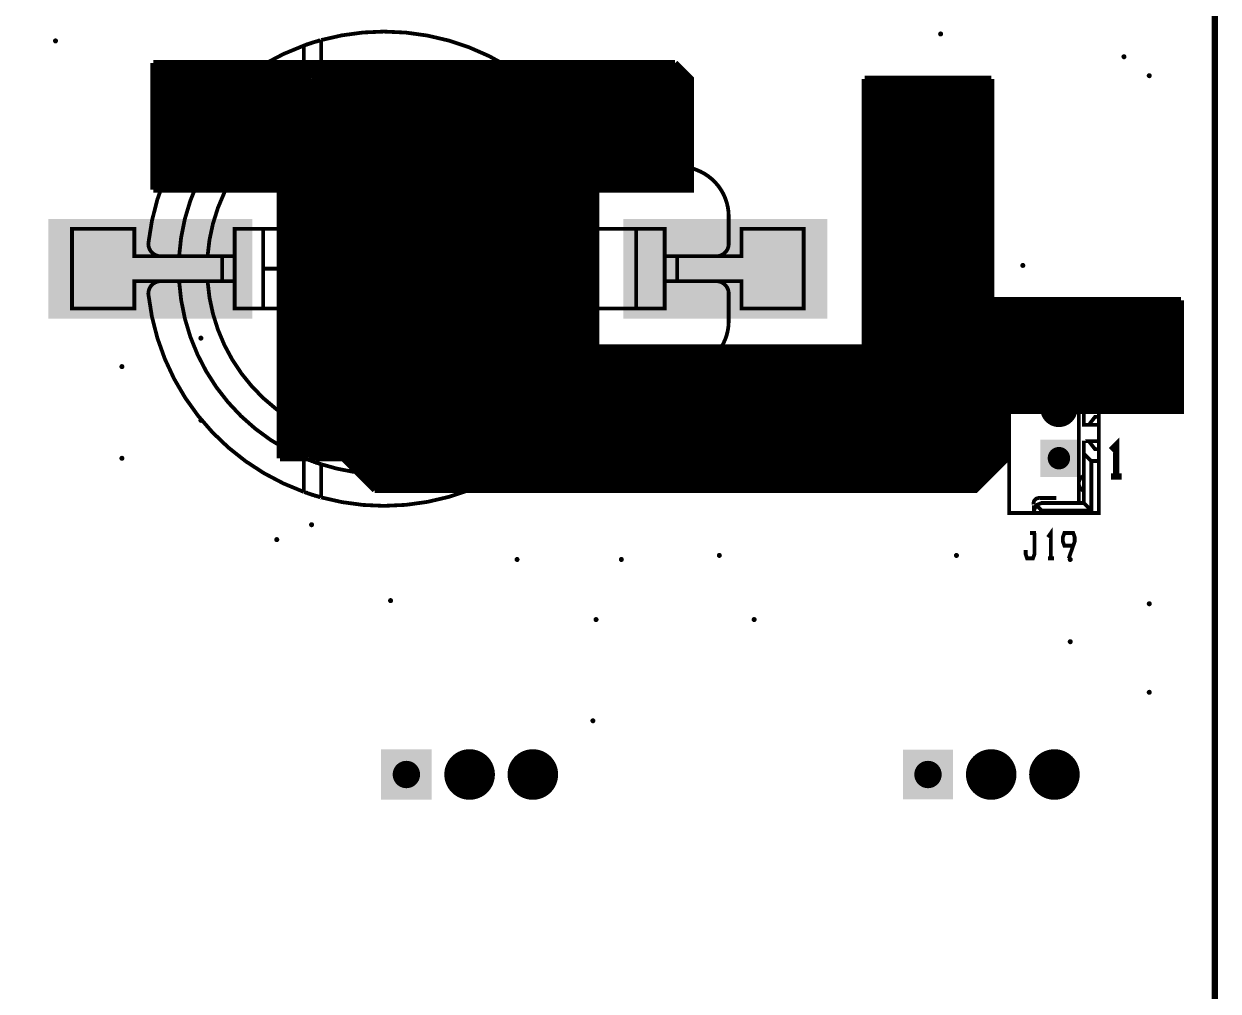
# Model space of a CAD drawing. Extents: x -7 to 310, y -94 to 128.
# Drawn here: x 89.73 to 137.71, y 17.21 to 56.05 of the extents above; entities that cross this region are included whole.
import ezdxf

# ---------------------------------------------------------------- set-up
doc = ezdxf.new("R2010")
doc.units = 0
doc.header["$MEASUREMENT"] = 0
doc.layers.get('0').update_dxf_attribs({"linetype": 'CONTINUOUS'})
for name, color, linetype in [('22-304-2_DRL', 1, 'CONTINUOUS'), ('22-304-2_SMT', 254, 'CONTINUOUS'), ('22-304-2_SST', 1, 'CONTINUOUS'), ('THRUHOLE_TAP', 7, 'CONTINUOUS')]:
    doc.layers.add(name, color=color, linetype=linetype)

# ---------------------------------------------------------------- blocks, each defined once
blk = doc.blocks.new('ROUND_16')
at = {"const_width": 0.54991}
blk.add_lwpolyline([(-0.274954, 0, 1), (0.274954, 0, 1)], format="xyb", close=True, dxfattribs=at)
blk = doc.blocks.new('ROUND_84')
at = {"const_width": 0.44958}
blk.add_lwpolyline([(-0.22479, 0, 1), (0.22479, 0, 1)], format="xyb", close=True, dxfattribs=at)
blk = doc.blocks.new('ROUND_86')
at = {"const_width": 0.10033}
blk.add_lwpolyline([(-0.050164, 0, 1), (0.050164, 0, 1)], format="xyb", close=True, dxfattribs=at)
blk = doc.blocks.new('ROUND_87')
at = {"const_width": 0.10033}
blk.add_lwpolyline([(-0.050164, 0, 1), (0.050164, 0, 1)], format="xyb", close=True, dxfattribs=at)
blk = doc.blocks.new('ROUND_88')
at = {"const_width": 0.10033}
blk.add_lwpolyline([(-0.050164, 0, 1), (0.050164, 0, 1)], format="xyb", close=True, dxfattribs=at)
blk = doc.blocks.new('SQUARE_10')
blk.add_solid([(0.99949, 0.99949), (0.99949, -0.99949), (-0.99949, 0.99949), (-0.99949, -0.99949)])
blk = doc.blocks.new('RECTANGLE_18')
blk.add_solid([(4.09956, 2.00025), (4.09956, -2.00025), (-4.09956, 2.00025), (-4.09956, -2.00025)])
blk = doc.blocks.new('SQUARE_20')
blk.add_solid([(0.7493, 0.7493), (0.7493, -0.7493), (-0.7493, 0.7493), (-0.7493, -0.7493)])
blk = doc.blocks.new('ROUND_21')
at = {"const_width": 0.7493}
blk.add_lwpolyline([(-0.37465, 0, 1), (0.37465, 0, 1)], format="xyb", close=True, dxfattribs=at)
blk = doc.blocks.new('ROUND_33')
at = {"const_width": 1.016}
blk.add_lwpolyline([(-0.508, 0, 1), (0.508, 0, 1)], format="xyb", close=True, dxfattribs=at)
blk = doc.blocks.new('SQUARE_34')
blk.add_solid([(1.01473, 1.01473), (1.01473, -1.01473), (-1.01473, 1.01473), (-1.01473, -1.01473)])
blk = doc.blocks.new('ROUND_80')
at = {"const_width": 0.10033}
blk.add_lwpolyline([(-0.050164, 0, 1), (0.050164, 0, 1)], format="xyb", close=True, dxfattribs=at)

msp = doc.modelspace()

# ---------------------------------------------------------------- linework, layer by layer
at = {"layer": '22-304-2_DRL', "const_width": 0.254}
msp.add_lwpolyline([(137.579, -5.73), (137.579, 83.272), (134.579, 86.272), (113.081, 86.272), (105.08, 94.27), (105.08, 120.27), (97.079, 128.271), (33.279, 128.271), (25.28, 120.27), (25.28, 94.27), (17.279, 86.272), (-4.219, 86.272), (-7.219, 83.272), (-7.219, 22.271), (15.781, -0.728)], dxfattribs=at)
at = {"layer": '22-304-2_SMT', "const_width": 0.254}
for points in [[(94.935, 54.481), (94.935, 49.401)], [(115.89, 54.481), (94.935, 54.481)], [(116.017, 54.354), (94.935, 54.354)], [(116.245, 54.125), (94.935, 54.125)], [(95.036, 54.481), (95.036, 49.401)], [(95.265, 54.481), (95.265, 49.401)], [(95.494, 54.481), (95.494, 49.401)], [(95.722, 54.481), (95.722, 49.401)], [(95.951, 54.481), (95.951, 49.401)], [(96.179, 54.481), (96.179, 49.401)], [(96.408, 54.481), (96.408, 49.401)], [(96.637, 54.481), (96.637, 49.401)], [(96.865, 54.481), (96.865, 49.401)], [(97.094, 54.481), (97.094, 49.401)], [(97.322, 54.481), (97.322, 49.401)], [(97.551, 54.481), (97.551, 49.401)], [(97.78, 54.481), (97.78, 49.401)], [(98.008, 54.481), (98.008, 49.401)], [(98.237, 54.481), (98.237, 49.401)], [(98.465, 54.481), (98.465, 49.401)], [(98.694, 54.481), (98.694, 49.401)], [(98.923, 54.481), (98.923, 49.401)], [(99.151, 54.481), (99.151, 49.401)], [(99.38, 54.481), (99.38, 49.401)], [(99.608, 54.481), (99.608, 49.401)], [(99.837, 54.481), (99.837, 49.401)], [(100.066, 54.481), (100.066, 38.606)], [(100.294, 54.481), (100.294, 38.606)], [(100.523, 54.481), (100.523, 38.606)], [(100.751, 54.481), (100.751, 38.606)], [(100.98, 54.481), (100.98, 38.606)], [(101.209, 54.481), (101.209, 38.606)], [(101.437, 54.481), (101.437, 38.606)], [(101.666, 54.481), (101.666, 38.606)], [(101.894, 54.481), (101.894, 38.606)], [(102.123, 54.481), (102.123, 38.606)], [(102.352, 54.481), (102.352, 38.606)], [(102.58, 54.481), (102.58, 38.581)], [(102.809, 54.481), (102.809, 38.352)], [(103.037, 54.481), (103.037, 38.123)], [(103.266, 54.481), (103.266, 37.895)], [(103.495, 54.481), (103.495, 37.666)], [(103.723, 54.481), (103.723, 37.438)], [(103.952, 54.481), (103.952, 37.336)], [(104.18, 54.481), (104.18, 37.336)], [(104.409, 54.481), (104.409, 37.336)], [(104.638, 54.481), (104.638, 37.336)], [(104.866, 54.481), (104.866, 37.336)], [(105.095, 54.481), (105.095, 37.336)], [(105.323, 54.481), (105.323, 37.336)], [(105.552, 54.481), (105.552, 37.336)], [(105.781, 54.481), (105.781, 37.336)], [(106.009, 54.481), (106.009, 37.336)], [(106.238, 54.481), (106.238, 37.336)], [(106.466, 54.481), (106.466, 37.336)], [(106.695, 54.481), (106.695, 37.336)], [(106.924, 54.481), (106.924, 37.336)], [(107.152, 54.481), (107.152, 37.336)], [(107.381, 54.481), (107.381, 37.336)], [(107.609, 54.481), (107.609, 37.336)], [(107.838, 54.481), (107.838, 37.336)], [(108.067, 54.481), (108.067, 37.336)], [(108.295, 54.481), (108.295, 37.336)], [(108.524, 54.481), (108.524, 37.336)], [(108.752, 54.481), (108.752, 37.336)], [(108.981, 54.481), (108.981, 37.336)], [(109.21, 54.481), (109.21, 37.336)], [(109.438, 54.481), (109.438, 37.336)], [(109.667, 54.481), (109.667, 37.336)], [(109.895, 54.481), (109.895, 37.336)], [(110.124, 54.481), (110.124, 37.336)], [(110.353, 54.481), (110.353, 37.336)], [(110.581, 54.481), (110.581, 37.336)], [(110.81, 54.481), (110.81, 37.336)], [(111.038, 54.481), (111.038, 37.336)], [(111.267, 54.481), (111.267, 37.336)], [(111.496, 54.481), (111.496, 37.336)], [(111.724, 54.481), (111.724, 37.336)], [(111.953, 54.481), (111.953, 37.336)], [(112.181, 54.481), (112.181, 37.336)], [(112.41, 54.481), (112.41, 37.336)], [(112.639, 54.481), (112.639, 37.336)], [(115.89, 54.481), (116.525, 53.846), (116.525, 49.401), (112.715, 49.401), (112.715, 43.051)], [(112.867, 54.481), (112.867, 49.401)], [(113.096, 54.481), (113.096, 49.401)], [(113.324, 54.481), (113.324, 49.401)], [(113.553, 54.481), (113.553, 49.401)], [(113.782, 54.481), (113.782, 49.401)], [(114.01, 54.481), (114.01, 49.401)], [(114.239, 54.481), (114.239, 49.401)], [(114.467, 54.481), (114.467, 49.401)], [(114.696, 54.481), (114.696, 49.401)], [(114.925, 54.481), (114.925, 49.401)], [(115.153, 54.481), (115.153, 49.401)], [(115.382, 54.481), (115.382, 49.401)], [(115.61, 54.481), (115.61, 49.401)], [(115.839, 54.481), (115.839, 49.401)], [(116.068, 54.303), (116.068, 49.401)], [(116.474, 53.897), (94.935, 53.897)], [(116.525, 53.668), (94.935, 53.668)], [(116.296, 54.075), (116.296, 49.401)], [(123.51, 53.846), (123.51, 43.051)], [(128.59, 53.846), (123.51, 53.846)], [(128.59, 53.668), (123.51, 53.668)], [(123.611, 53.846), (123.611, 37.336)], [(123.84, 53.846), (123.84, 37.336)], [(124.069, 53.846), (124.069, 37.336)], [(124.297, 53.846), (124.297, 37.336)], [(124.526, 53.846), (124.526, 37.336)], [(124.754, 53.846), (124.754, 37.336)], [(124.983, 53.846), (124.983, 37.336)], [(125.212, 53.846), (125.212, 37.336)], [(125.44, 53.846), (125.44, 37.336)], [(125.669, 53.846), (125.669, 37.336)], [(125.897, 53.846), (125.897, 37.336)], [(126.126, 53.846), (126.126, 37.336)], [(126.355, 53.846), (126.355, 37.336)], [(126.583, 53.846), (126.583, 37.336)], [(126.812, 53.846), (126.812, 37.336)], [(127.04, 53.846), (127.04, 37.336)], [(127.269, 53.846), (127.269, 37.336)], [(127.498, 53.846), (127.498, 37.336)], [(127.726, 53.846), (127.726, 37.336)], [(127.955, 53.846), (127.955, 37.336)], [(128.183, 53.846), (128.183, 37.565)], [(128.412, 53.846), (128.412, 37.793)], [(128.59, 53.846), (128.59, 44.956)], [(116.525, 53.44), (94.935, 53.44)], [(116.525, 53.211), (94.935, 53.211)], [(128.59, 53.44), (123.51, 53.44)], [(128.59, 53.211), (123.51, 53.211)], [(116.525, 52.982), (94.935, 52.982)], [(116.525, 52.754), (94.935, 52.754)], [(128.59, 52.982), (123.51, 52.982)], [(128.59, 52.754), (123.51, 52.754)], [(116.525, 52.525), (94.935, 52.525)], [(116.525, 52.297), (94.935, 52.297)], [(128.59, 52.525), (123.51, 52.525)], [(128.59, 52.297), (123.51, 52.297)], [(116.525, 52.068), (94.935, 52.068)], [(116.525, 51.839), (94.935, 51.839)], [(128.59, 52.068), (123.51, 52.068)], [(128.59, 51.839), (123.51, 51.839)], [(116.525, 51.611), (94.935, 51.611)], [(116.525, 51.382), (94.935, 51.382)], [(128.59, 51.611), (123.51, 51.611)], [(128.59, 51.382), (123.51, 51.382)], [(116.525, 51.154), (94.935, 51.154)], [(116.525, 50.925), (94.935, 50.925)], [(128.59, 51.154), (123.51, 51.154)], [(128.59, 50.925), (123.51, 50.925)], [(116.525, 50.696), (94.935, 50.696)], [(116.525, 50.468), (94.935, 50.468)], [(128.59, 50.696), (123.51, 50.696)], [(128.59, 50.468), (123.51, 50.468)], [(116.525, 50.239), (94.935, 50.239)], [(116.525, 50.011), (94.935, 50.011)], [(116.525, 49.782), (94.935, 49.782)], [(128.59, 50.239), (123.51, 50.239)], [(128.59, 50.011), (123.51, 50.011)], [(128.59, 49.782), (123.51, 49.782)], [(116.525, 49.553), (94.935, 49.553)], [(100.015, 49.401), (94.935, 49.401)], [(100.015, 49.401), (100.015, 39.876)], [(112.715, 49.325), (100.015, 49.325)], [(128.59, 49.553), (123.51, 49.553)], [(128.59, 49.325), (123.51, 49.325)], [(112.715, 49.096), (100.015, 49.096)], [(112.715, 48.868), (100.015, 48.868)], [(128.59, 49.096), (123.51, 49.096)], [(128.59, 48.868), (123.51, 48.868)], [(112.715, 48.639), (100.015, 48.639)], [(112.715, 48.41), (100.015, 48.41)], [(128.59, 48.639), (123.51, 48.639)], [(128.59, 48.41), (123.51, 48.41)], [(112.715, 48.182), (100.015, 48.182)], [(112.715, 47.953), (100.015, 47.953)], [(128.59, 48.182), (123.51, 48.182)], [(128.59, 47.953), (123.51, 47.953)], [(112.715, 47.725), (100.015, 47.725)], [(112.715, 47.496), (100.015, 47.496)], [(128.59, 47.725), (123.51, 47.725)], [(128.59, 47.496), (123.51, 47.496)], [(112.715, 47.267), (100.015, 47.267)], [(112.715, 47.039), (100.015, 47.039)], [(128.59, 47.267), (123.51, 47.267)], [(128.59, 47.039), (123.51, 47.039)], [(112.715, 46.81), (100.015, 46.81)], [(112.715, 46.582), (100.015, 46.582)], [(128.59, 46.81), (123.51, 46.81)], [(128.59, 46.582), (123.51, 46.582)], [(112.715, 46.353), (100.015, 46.353)], [(112.715, 46.124), (100.015, 46.124)], [(128.59, 46.353), (123.51, 46.353)], [(128.59, 46.124), (123.51, 46.124)], [(112.715, 45.896), (100.015, 45.896)], [(112.715, 45.667), (100.015, 45.667)], [(128.59, 45.896), (123.51, 45.896)], [(128.59, 45.667), (123.51, 45.667)], [(112.715, 45.439), (100.015, 45.439)], [(112.715, 45.21), (100.015, 45.21)], [(112.715, 44.981), (100.015, 44.981)], [(128.59, 45.439), (123.51, 45.439)], [(128.59, 45.21), (123.51, 45.21)], [(128.59, 44.981), (123.51, 44.981)], [(112.715, 44.753), (100.015, 44.753)], [(112.715, 44.524), (100.015, 44.524)], [(136.21, 44.956), (136.21, 40.511), (129.225, 40.511), (129.225, 38.606), (127.955, 37.336), (103.825, 37.336)], [(136.21, 44.753), (123.51, 44.753)], [(136.21, 44.524), (123.51, 44.524)], [(136.21, 44.956), (128.59, 44.956)], [(128.641, 44.956), (128.641, 38.022)], [(128.869, 44.956), (128.869, 38.25)], [(129.098, 44.956), (129.098, 38.479)], [(129.326, 44.956), (129.326, 40.511)], [(129.555, 44.956), (129.555, 40.511)], [(129.784, 44.956), (129.784, 40.511)], [(130.012, 44.956), (130.012, 40.511)], [(130.241, 44.956), (130.241, 40.511)], [(130.469, 44.956), (130.469, 40.511)], [(130.698, 44.956), (130.698, 40.511)], [(130.927, 44.956), (130.927, 40.511)], [(131.155, 44.956), (131.155, 40.511)], [(131.384, 44.956), (131.384, 40.511)], [(131.612, 44.956), (131.612, 40.511)], [(131.841, 44.956), (131.841, 40.511)], [(132.07, 44.956), (132.07, 40.511)], [(132.298, 44.956), (132.298, 40.511)], [(132.527, 44.956), (132.527, 40.511)], [(132.755, 44.956), (132.755, 40.511)], [(132.984, 44.956), (132.984, 40.511)], [(133.213, 44.956), (133.213, 40.511)], [(133.441, 44.956), (133.441, 40.511)], [(133.67, 44.956), (133.67, 40.511)], [(133.898, 44.956), (133.898, 40.511)], [(134.127, 44.956), (134.127, 40.511)], [(134.356, 44.956), (134.356, 40.511)], [(134.584, 44.956), (134.584, 40.511)], [(134.813, 44.956), (134.813, 40.511)], [(135.041, 44.956), (135.041, 40.511)], [(135.27, 44.956), (135.27, 40.511)], [(135.499, 44.956), (135.499, 40.511)], [(135.727, 44.956), (135.727, 40.511)], [(135.956, 44.956), (135.956, 40.511)], [(136.184, 44.956), (136.184, 40.511)], [(112.715, 44.296), (100.015, 44.296)], [(112.715, 44.067), (100.015, 44.067)], [(136.21, 44.296), (123.51, 44.296)], [(136.21, 44.067), (123.51, 44.067)], [(112.715, 43.838), (100.015, 43.838)], [(112.715, 43.61), (100.015, 43.61)], [(136.21, 43.838), (123.51, 43.838)], [(136.21, 43.61), (123.51, 43.61)], [(112.715, 43.381), (100.015, 43.381)], [(112.715, 43.153), (100.015, 43.153)], [(136.21, 43.381), (123.51, 43.381)], [(136.21, 43.153), (123.51, 43.153)], [(136.21, 42.924), (100.015, 42.924)], [(136.21, 42.695), (100.015, 42.695)], [(123.51, 43.051), (112.715, 43.051)], [(112.867, 43.051), (112.867, 37.336)], [(113.096, 43.051), (113.096, 37.336)], [(113.324, 43.051), (113.324, 37.336)], [(113.553, 43.051), (113.553, 37.336)], [(113.782, 43.051), (113.782, 37.336)], [(114.01, 43.051), (114.01, 37.336)], [(114.239, 43.051), (114.239, 37.336)], [(114.467, 43.051), (114.467, 37.336)], [(114.696, 43.051), (114.696, 37.336)], [(114.925, 43.051), (114.925, 37.336)], [(115.153, 43.051), (115.153, 37.336)], [(115.382, 43.051), (115.382, 37.336)], [(115.61, 43.051), (115.61, 37.336)], [(115.839, 43.051), (115.839, 37.336)], [(116.068, 43.051), (116.068, 37.336)], [(116.296, 43.051), (116.296, 37.336)], [(116.525, 43.051), (116.525, 37.336)], [(116.753, 43.051), (116.753, 37.336)], [(116.982, 43.051), (116.982, 37.336)], [(117.211, 43.051), (117.211, 37.336)], [(117.439, 43.051), (117.439, 37.336)], [(117.668, 43.051), (117.668, 37.336)], [(117.896, 43.051), (117.896, 37.336)], [(118.125, 43.051), (118.125, 37.336)], [(118.354, 43.051), (118.354, 37.336)], [(118.582, 43.051), (118.582, 37.336)], [(118.811, 43.051), (118.811, 37.336)], [(119.039, 43.051), (119.039, 37.336)], [(119.268, 43.051), (119.268, 37.336)], [(119.497, 43.051), (119.497, 37.336)], [(119.725, 43.051), (119.725, 37.336)], [(119.954, 43.051), (119.954, 37.336)], [(120.182, 43.051), (120.182, 37.336)], [(120.411, 43.051), (120.411, 37.336)], [(120.64, 43.051), (120.64, 37.336)], [(120.868, 43.051), (120.868, 37.336)], [(121.097, 43.051), (121.097, 37.336)], [(121.325, 43.051), (121.325, 37.336)], [(121.554, 43.051), (121.554, 37.336)], [(121.783, 43.051), (121.783, 37.336)], [(122.011, 43.051), (122.011, 37.336)], [(122.24, 43.051), (122.24, 37.336)], [(122.468, 43.051), (122.468, 37.336)], [(122.697, 43.051), (122.697, 37.336)], [(122.926, 43.051), (122.926, 37.336)], [(123.154, 43.051), (123.154, 37.336)], [(123.383, 43.051), (123.383, 37.336)], [(136.21, 42.467), (100.015, 42.467)], [(136.21, 42.238), (100.015, 42.238)], [(136.21, 42.01), (100.015, 42.01)], [(136.21, 41.781), (100.015, 41.781)], [(136.21, 41.552), (100.015, 41.552)], [(136.21, 41.324), (100.015, 41.324)], [(136.21, 41.095), (100.015, 41.095)], [(136.21, 40.867), (100.015, 40.867)], [(136.21, 40.638), (100.015, 40.638)], [(129.225, 40.409), (100.015, 40.409)], [(129.225, 40.181), (100.015, 40.181)], [(129.225, 39.952), (100.015, 39.952)], [(100.015, 39.876), (100.015, 38.606)], [(129.225, 39.724), (100.015, 39.724)], [(129.225, 39.495), (100.015, 39.495)], [(129.225, 39.266), (100.015, 39.266)], [(129.225, 39.038), (100.015, 39.038)], [(129.225, 38.809), (100.015, 38.809)], [(102.555, 38.606), (100.015, 38.606)], [(102.555, 38.606), (103.825, 37.336)], [(129.199, 38.581), (102.58, 38.581)], [(128.971, 38.352), (102.809, 38.352)], [(128.742, 38.123), (103.037, 38.123)], [(128.514, 37.895), (103.266, 37.895)], [(128.285, 37.666), (103.495, 37.666)], [(128.056, 37.438), (103.723, 37.438)]]:
    msp.add_lwpolyline(points, dxfattribs=at)
at = {"layer": '22-304-2_SST', "const_width": 0.152}
for points in [[(104.201, 55.746, 0.067231), (101.674, 55.405)], [(111.767, 52.005, 0.233662), (104.201, 55.745)], [(100.975, 55.182, 0.286031), (94.734, 47.275)], [(104.201, 54.471, 0.077991), (101.674, 54.074)], [(112.293, 47.821, 0.358124), (104.201, 54.471)], [(100.975, 53.813, 0.284403), (95.964, 46.721)], [(104.201, 53.33, 0.393736), (97.107, 46.721)], [(111.127, 47.821, 0.349174), (104.201, 53.33)], [(118.044, 48.322, 0.315291), (116.728, 50.199)], [(104.201, 49.371, 0.265555), (101.487, 47.82)], [(106.913, 47.821, 0.265445), (104.201, 49.371)], [(94.729, 47.222, 0.414214), (95.229, 46.721)], [(94.734, 47.275, 0.026826), (94.731, 47.222)], [(117.543, 46.721, 0.414214), (118.044, 47.222)], [(95.229, 45.721, 0.414214), (94.729, 45.22)], [(95.964, 45.721, 0.284435), (100.975, 38.626)], [(97.107, 45.721, 0.393736), (104.201, 39.109)], [(118.044, 45.22, 0.414214), (117.543, 45.721)], [(94.729, 45.22, 0.028094), (94.732, 45.164)], [(94.734, 45.164, 0.285983), (100.975, 37.257)], [(101.485, 44.621, 0.265555), (104.201, 43.069)], [(104.201, 37.971, 0.358124), (112.293, 44.621)], [(104.201, 39.111, 0.349174), (111.127, 44.621)], [(104.201, 43.071, 0.265445), (106.914, 44.621)], [(116.728, 42.241, 0.31541), (118.044, 44.12)], [(130.309, 41.911, 0.414214), (130.609, 41.611)], [(131.209, 41.611, 0.414214), (131.308, 41.71)], [(131.31, 40.849, 0.414214), (131.01, 40.549)], [(131.61, 40.549, 0.414214), (131.31, 40.849)], [(104.201, 36.696, 0.233606), (111.767, 40.435)], [(131.01, 40.549, 0.414214), (131.31, 40.249)], [(131.31, 40.247, 0.414214), (131.612, 40.549)], [(131.31, 38.911, 0.414214), (131.01, 38.611)], [(131.61, 38.611, 0.414214), (131.31, 38.911)], [(101.673, 38.367, 0.077991), (104.201, 37.971)], [(131.01, 38.611, 0.414214), (131.31, 38.311)], [(131.31, 38.311, 0.414214), (131.61, 38.611)], [(132.308, 37.9, 0.30114), (132.11, 37.6)], [(132.11, 37.6, 0.301139), (132.308, 37.3)], [(101.673, 37.036, 0.067231), (104.201, 36.695)], [(130.51, 37.013, 0.414214), (130.292, 36.795)], [(130.548, 37.011, 0.043696), (130.51, 37.014)], [(130.292, 36.795, 0.043698), (130.295, 36.757)]]:
    msp.add_lwpolyline(points, format="xyb", dxfattribs=at)
at = {"layer": '22-304-2_SST'}
for points, const_width in [([(100.975, 55.182), (100.98, 55.185), (100.983, 55.187), (100.988, 55.187), (100.993, 55.19), (100.995, 55.19), (101, 55.192), (101.005, 55.195), (101.011, 55.195), (101.013, 55.197), (101.018, 55.197), (101.023, 55.2), (101.028, 55.202), (101.031, 55.202), (101.036, 55.205), (101.041, 55.207), (101.046, 55.207), (101.049, 55.21), (101.054, 55.21), (101.059, 55.213), (101.061, 55.215), (101.066, 55.215), (101.071, 55.218), (101.077, 55.218), (101.079, 55.22), (101.084, 55.223), (101.089, 55.223), (101.094, 55.225), (101.097, 55.225), (101.102, 55.228), (101.107, 55.23), (101.112, 55.23), (101.115, 55.233), (101.12, 55.233), (101.125, 55.235), (101.127, 55.238), (101.132, 55.238), (101.138, 55.24), (101.143, 55.24), (101.145, 55.243), (101.15, 55.243), (101.155, 55.246), (101.16, 55.248), (101.163, 55.248), (101.168, 55.251), (101.173, 55.251), (101.176, 55.253), (101.181, 55.256), (101.186, 55.256), (101.191, 55.258), (101.193, 55.258), (101.198, 55.261), (101.204, 55.261), (101.209, 55.263), (101.211, 55.266), (101.216, 55.266), (101.221, 55.268), (101.226, 55.268), (101.229, 55.271), (101.234, 55.273), (101.239, 55.273), (101.242, 55.276), (101.247, 55.276), (101.252, 55.279), (101.257, 55.279), (101.259, 55.281), (101.265, 55.281), (101.27, 55.284), (101.275, 55.286), (101.277, 55.286), (101.282, 55.289), (101.287, 55.289), (101.292, 55.291), (101.295, 55.291), (101.3, 55.294), (101.305, 55.294), (101.308, 55.296), (101.313, 55.299), (101.318, 55.299), (101.323, 55.301), (101.325, 55.301), (101.331, 55.304), (101.336, 55.304), (101.341, 55.307), (101.343, 55.307), (101.348, 55.309), (101.353, 55.309), (101.358, 55.312), (101.361, 55.314), (101.366, 55.314), (101.371, 55.317), (101.374, 55.317), (101.379, 55.319), (101.384, 55.319), (101.389, 55.322), (101.392, 55.322), (101.397, 55.324), (101.402, 55.324), (101.407, 55.327), (101.409, 55.327), (101.414, 55.329), (101.419, 55.329), (101.425, 55.332), (101.427, 55.332), (101.432, 55.334), (101.437, 55.337), (101.44, 55.337), (101.445, 55.34), (101.45, 55.34), (101.455, 55.342), (101.458, 55.342), (101.463, 55.345), (101.468, 55.345), (101.473, 55.347), (101.475, 55.347), (101.48, 55.35), (101.485, 55.35), (101.491, 55.352), (101.493, 55.352), (101.498, 55.355), (101.503, 55.355), (101.506, 55.357), (101.511, 55.357), (101.516, 55.36), (101.521, 55.36), (101.524, 55.362), (101.529, 55.362), (101.534, 55.365), (101.539, 55.365), (101.541, 55.367), (101.546, 55.367), (101.552, 55.37), (101.557, 55.37), (101.559, 55.373), (101.564, 55.373), (101.569, 55.375), (101.574, 55.375), (101.577, 55.378), (101.582, 55.378), (101.587, 55.38), (101.59, 55.38), (101.595, 55.383), (101.6, 55.383), (101.605, 55.385), (101.607, 55.385), (101.612, 55.388), (101.618, 55.388), (101.623, 55.39), (101.625, 55.39), (101.63, 55.393), (101.635, 55.393), (101.64, 55.395), (101.643, 55.395), (101.648, 55.398), (101.653, 55.398), (101.656, 55.4), (101.661, 55.4), (101.666, 55.403), (101.671, 55.403), (101.673, 55.406)], 0.152), ([(100.975, 55.182), (100.975, 53.813)], 0.152), ([(101.673, 54.075), (101.673, 55.406)], 0.152), ([(101.673, 54.075), (101.671, 54.075), (101.666, 54.072), (101.661, 54.07), (101.656, 54.07), (101.653, 54.067), (101.648, 54.067), (101.643, 54.064), (101.64, 54.062), (101.635, 54.062), (101.63, 54.059), (101.625, 54.059), (101.623, 54.057), (101.618, 54.057), (101.612, 54.054), (101.607, 54.052), (101.605, 54.052), (101.6, 54.049), (101.595, 54.049), (101.59, 54.047), (101.587, 54.047), (101.582, 54.044), (101.577, 54.042), (101.574, 54.042), (101.569, 54.039), (101.564, 54.039), (101.559, 54.037), (101.557, 54.034), (101.552, 54.034), (101.546, 54.031), (101.541, 54.031), (101.539, 54.029), (101.534, 54.026), (101.529, 54.026), (101.524, 54.024), (101.521, 54.024), (101.516, 54.021), (101.511, 54.021), (101.506, 54.019), (101.503, 54.016), (101.498, 54.016), (101.493, 54.014), (101.491, 54.014), (101.485, 54.011), (101.48, 54.009), (101.475, 54.009), (101.473, 54.006), (101.468, 54.006), (101.463, 54.003), (101.458, 54.001), (101.455, 54.001), (101.45, 53.998), (101.445, 53.998), (101.44, 53.996), (101.437, 53.993), (101.432, 53.993), (101.427, 53.991), (101.425, 53.988), (101.419, 53.988), (101.414, 53.986), (101.409, 53.986), (101.407, 53.983), (101.402, 53.981), (101.397, 53.981), (101.392, 53.978), (101.389, 53.978), (101.384, 53.976), (101.379, 53.973), (101.374, 53.973), (101.371, 53.97), (101.366, 53.968), (101.361, 53.968), (101.356, 53.965), (101.353, 53.963), (101.348, 53.963), (101.343, 53.96), (101.341, 53.96), (101.336, 53.958), (101.331, 53.955), (101.325, 53.955), (101.323, 53.953), (101.318, 53.95), (101.313, 53.95), (101.308, 53.948), (101.305, 53.945), (101.3, 53.945), (101.295, 53.943), (101.29, 53.94), (101.287, 53.94), (101.282, 53.937), (101.277, 53.935), (101.275, 53.935), (101.27, 53.932), (101.265, 53.93), (101.259, 53.93), (101.257, 53.927), (101.252, 53.925), (101.247, 53.925), (101.242, 53.922), (101.239, 53.92), (101.234, 53.92), (101.229, 53.917), (101.226, 53.915), (101.221, 53.915), (101.216, 53.912), (101.211, 53.91), (101.209, 53.91), (101.204, 53.907), (101.198, 53.904), (101.193, 53.904), (101.191, 53.902), (101.186, 53.899), (101.181, 53.897), (101.176, 53.897), (101.173, 53.894), (101.168, 53.892), (101.163, 53.892), (101.16, 53.889), (101.155, 53.887), (101.15, 53.887), (101.145, 53.884), (101.143, 53.882), (101.138, 53.882), (101.132, 53.879), (101.127, 53.876), (101.125, 53.874), (101.12, 53.874), (101.115, 53.871), (101.11, 53.869), (101.107, 53.869), (101.102, 53.866), (101.097, 53.864), (101.094, 53.864), (101.089, 53.861), (101.084, 53.859), (101.079, 53.856), (101.077, 53.856), (101.071, 53.854), (101.066, 53.851), (101.061, 53.851), (101.059, 53.849), (101.054, 53.846), (101.049, 53.846), (101.046, 53.843), (101.041, 53.841), (101.036, 53.838), (101.031, 53.838), (101.028, 53.836), (101.023, 53.833), (101.018, 53.833), (101.013, 53.831), (101.011, 53.828), (101.005, 53.826), (101, 53.826), (100.995, 53.823), (100.993, 53.821), (100.988, 53.821), (100.983, 53.818), (100.98, 53.816), (100.975, 53.813)], 0.152), ([(111.767, 52.005), (116.728, 50.199)], 0.152), ([(118.044, 48.322), (118.044, 47.222)], 0.152), ([(95.229, 45.721), (94.165, 45.721), (94.165, 44.621), (91.663, 44.621), (91.663, 47.821), (94.165, 47.821), (94.165, 46.721), (95.229, 46.721)], 0.152), ([(95.964, 46.721), (97.107, 46.721), (98.196, 46.721), (98.196, 47.821), (100.012, 47.821), (100.332, 47.821), (100.332, 44.621), (101.727, 44.621), (101.727, 47.821), (102.103, 47.821), (108.389, 47.821), (108.537, 47.821), (109.799, 47.821), (110.426, 47.821), (114.33, 47.821), (115.471, 47.821), (115.471, 44.621), (114.33, 44.621), (114.33, 47.821)], 0.152), ([(95.964, 45.721), (97.107, 45.721), (98.196, 45.721), (98.196, 44.621), (100.012, 44.621), (99.337, 44.621), (99.337, 47.821), (100.012, 47.821), (100.012, 44.621), (100.332, 44.621)], 0.152), ([(100.332, 47.821), (101.727, 47.821)], 0.152), ([(102.103, 44.621), (102.103, 47.821)], 0.152), ([(108.389, 44.621), (108.389, 47.821)], 0.152), ([(108.537, 44.621), (108.537, 47.821)], 0.152), ([(109.799, 44.621), (109.799, 47.821)], 0.152), ([(110.426, 44.621), (110.426, 47.821)], 0.152), ([(117.543, 46.721), (118.554, 46.721), (118.554, 47.821), (121.054, 47.821), (121.054, 44.621), (118.554, 44.621), (118.554, 45.721), (117.543, 45.721), (115.471, 45.721)], 0.152), ([(95.964, 46.721), (95.229, 46.721)], 0.152), ([(97.696, 45.721), (97.696, 46.721)], 0.152), ([(98.196, 45.721), (98.196, 46.721)], 0.152), ([(115.471, 46.721), (117.543, 46.721)], 0.152), ([(115.971, 45.721), (115.971, 46.721)], 0.152), ([(99.337, 46.221), (110.426, 46.221)], 0.152), ([(95.229, 45.721), (95.964, 45.721)], 0.152), ([(118.044, 45.22), (118.044, 44.12)], 0.152), ([(101.727, 44.621), (102.103, 44.621), (108.389, 44.621), (108.537, 44.621), (109.799, 44.621), (110.426, 44.621), (114.33, 44.621)], 0.152), ([(116.728, 42.241), (111.767, 40.435)], 0.152), ([(132.308, 40.445), (132.611, 40.745), (132.611, 42.111), (130.609, 42.111), (130.609, 42.21), (130.309, 42.21), (129.309, 42.21), (129.309, 36.411), (130.309, 36.411), (130.609, 36.411), (132.91, 36.411), (132.91, 38.497), (132.611, 38.497), (132.308, 38.797), (132.308, 36.81), (130.609, 36.81), (130.398, 36.724), (130.309, 36.511), (130.309, 36.411)], 0.152), ([(130.309, 41.911), (130.309, 42.111), (130.398, 41.898), (130.609, 41.811), (132.308, 41.811), (132.308, 40.445), (132.308, 39.947), (132.509, 39.947), (132.91, 39.947), (132.91, 40.27), (132.761, 40.27), (132.509, 39.947)], 0.152), ([(130.309, 42.21), (130.309, 42.111)], 0.152), ([(132.611, 40.745), (132.91, 40.745), (132.91, 42.21), (130.609, 42.21)], 0.152), ([(130.398, 41.898), (130.609, 42.111)], 0.152), ([(131.31, 41.811), (131.31, 41.71)], 0.152), ([(132.11, 41.811), (132.11, 39.622), (132.11, 36.81)], 0.152), ([(132.308, 41.811), (132.611, 42.111)], 0.152), ([(131.209, 41.611), (130.609, 41.611)], 0.152), ([(132.91, 40.27), (132.91, 40.745)], 0.152), ([(132.308, 39.922), (132.308, 39.947)], 0.152), ([(132.91, 38.497), (132.91, 38.972), (132.761, 38.972), (132.509, 39.297), (132.91, 39.297), (132.91, 39.947)], 0.152), ([(132.509, 39.297), (132.308, 39.297), (132.308, 39.32)], 0.152), ([(132.308, 39.297), (132.308, 38.797)], 0.152), ([(132.91, 38.972), (132.91, 39.297)], 0.152), ([(133.616, 37.869), (133.616, 39.139), (133.406, 38.929)], 0.254), ([(100.975, 38.626), (100.975, 37.257)], 0.152), ([(100.975, 38.626), (100.98, 38.626), (100.983, 38.624), (100.988, 38.621), (100.993, 38.619), (100.995, 38.619), (101, 38.616), (101.005, 38.614), (101.011, 38.614), (101.013, 38.611), (101.018, 38.609), (101.023, 38.606), (101.028, 38.606), (101.031, 38.603), (101.036, 38.601), (101.041, 38.601), (101.046, 38.598), (101.049, 38.596), (101.054, 38.596), (101.059, 38.593), (101.061, 38.591), (101.066, 38.588), (101.071, 38.588), (101.077, 38.586), (101.079, 38.583), (101.084, 38.583), (101.089, 38.581), (101.094, 38.578), (101.097, 38.576), (101.102, 38.576), (101.107, 38.573), (101.11, 38.57), (101.115, 38.57), (101.12, 38.568), (101.125, 38.565), (101.127, 38.565), (101.132, 38.563), (101.138, 38.56), (101.143, 38.558), (101.145, 38.558), (101.15, 38.555), (101.155, 38.553), (101.16, 38.553), (101.163, 38.55), (101.168, 38.548), (101.173, 38.548), (101.176, 38.545), (101.181, 38.543), (101.186, 38.54), (101.191, 38.54), (101.193, 38.537), (101.198, 38.535), (101.204, 38.535), (101.209, 38.532), (101.211, 38.53), (101.216, 38.53), (101.221, 38.527), (101.226, 38.525), (101.229, 38.525), (101.234, 38.522), (101.239, 38.52), (101.242, 38.52), (101.247, 38.517), (101.252, 38.515), (101.257, 38.515), (101.259, 38.512), (101.265, 38.509), (101.27, 38.509), (101.275, 38.507), (101.277, 38.504), (101.282, 38.504), (101.287, 38.502), (101.29, 38.499), (101.295, 38.499), (101.3, 38.497), (101.305, 38.494), (101.308, 38.494), (101.313, 38.492), (101.318, 38.492), (101.323, 38.489), (101.325, 38.487), (101.331, 38.487), (101.336, 38.484), (101.341, 38.482), (101.343, 38.482), (101.348, 38.479), (101.353, 38.476), (101.356, 38.476), (101.361, 38.474), (101.366, 38.474), (101.371, 38.471), (101.374, 38.469), (101.379, 38.469), (101.384, 38.466), (101.389, 38.464), (101.392, 38.464), (101.397, 38.461), (101.402, 38.461), (101.407, 38.459), (101.409, 38.456), (101.414, 38.456), (101.419, 38.454), (101.425, 38.451), (101.427, 38.451), (101.432, 38.449), (101.437, 38.449), (101.44, 38.446), (101.445, 38.443), (101.45, 38.443), (101.455, 38.441), (101.458, 38.441), (101.463, 38.438), (101.468, 38.436), (101.473, 38.436), (101.475, 38.433), (101.48, 38.433), (101.485, 38.431), (101.491, 38.428), (101.493, 38.428), (101.498, 38.426), (101.503, 38.426), (101.506, 38.423), (101.511, 38.421), (101.516, 38.421), (101.521, 38.418), (101.524, 38.418), (101.529, 38.416), (101.534, 38.413), (101.539, 38.413), (101.541, 38.41), (101.546, 38.41), (101.552, 38.408), (101.557, 38.408), (101.559, 38.405), (101.564, 38.403), (101.569, 38.403), (101.574, 38.4), (101.577, 38.4), (101.582, 38.398), (101.587, 38.395), (101.59, 38.395), (101.595, 38.393), (101.6, 38.393), (101.605, 38.39), (101.607, 38.388), (101.612, 38.388), (101.618, 38.385), (101.623, 38.385), (101.625, 38.382), (101.63, 38.382), (101.635, 38.38), (101.64, 38.377), (101.643, 38.377), (101.648, 38.375), (101.653, 38.375), (101.656, 38.372), (101.661, 38.37), (101.666, 38.37), (101.671, 38.367), (101.673, 38.367)], 0.152), ([(101.673, 37.036), (101.673, 38.367)], 0.152), ([(130.609, 36.411), (130.609, 36.511), (132.611, 36.511), (132.611, 38.497)], 0.152), ([(133.827, 37.869), (133.406, 37.869)], 0.254), ([(101.673, 37.036), (101.671, 37.039), (101.666, 37.039), (101.661, 37.041), (101.656, 37.041), (101.653, 37.044), (101.648, 37.044), (101.643, 37.046), (101.64, 37.046), (101.635, 37.049), (101.63, 37.049), (101.625, 37.052), (101.623, 37.052), (101.618, 37.052), (101.612, 37.054), (101.607, 37.054), (101.605, 37.057), (101.6, 37.057), (101.595, 37.059), (101.59, 37.059), (101.587, 37.062), (101.582, 37.062), (101.577, 37.064), (101.574, 37.064), (101.569, 37.067), (101.564, 37.067), (101.559, 37.069), (101.557, 37.069), (101.552, 37.072), (101.546, 37.072), (101.541, 37.074), (101.539, 37.074), (101.534, 37.077), (101.529, 37.077), (101.524, 37.079), (101.521, 37.079), (101.516, 37.082), (101.511, 37.082), (101.506, 37.085), (101.503, 37.085), (101.498, 37.087), (101.493, 37.09), (101.491, 37.09), (101.485, 37.092), (101.48, 37.092), (101.475, 37.095), (101.473, 37.095), (101.468, 37.097), (101.463, 37.097), (101.458, 37.1), (101.455, 37.1), (101.45, 37.102), (101.445, 37.102), (101.44, 37.105), (101.437, 37.105), (101.432, 37.107), (101.427, 37.107), (101.425, 37.11), (101.419, 37.11), (101.414, 37.112), (101.409, 37.112), (101.407, 37.115), (101.402, 37.115), (101.397, 37.118), (101.392, 37.118), (101.389, 37.12), (101.384, 37.123), (101.379, 37.123), (101.374, 37.125), (101.371, 37.125), (101.366, 37.128), (101.361, 37.128), (101.358, 37.13), (101.353, 37.13), (101.348, 37.133), (101.343, 37.133), (101.341, 37.135), (101.336, 37.135), (101.331, 37.138), (101.325, 37.14), (101.323, 37.14), (101.318, 37.143), (101.313, 37.143), (101.308, 37.146), (101.305, 37.146), (101.3, 37.148), (101.295, 37.148), (101.292, 37.151), (101.287, 37.153), (101.282, 37.153), (101.277, 37.156), (101.275, 37.156), (101.27, 37.158), (101.265, 37.158), (101.259, 37.161), (101.257, 37.163), (101.252, 37.163), (101.247, 37.166), (101.242, 37.166), (101.239, 37.168), (101.234, 37.168), (101.229, 37.171), (101.226, 37.173), (101.221, 37.173), (101.216, 37.176), (101.211, 37.176), (101.209, 37.179), (101.204, 37.179), (101.198, 37.181), (101.193, 37.184), (101.191, 37.184), (101.186, 37.186), (101.181, 37.186), (101.176, 37.189), (101.173, 37.191), (101.168, 37.191), (101.163, 37.194), (101.16, 37.194), (101.155, 37.196), (101.15, 37.199), (101.145, 37.199), (101.143, 37.201), (101.138, 37.201), (101.132, 37.204), (101.127, 37.204), (101.125, 37.206), (101.12, 37.209), (101.115, 37.209), (101.112, 37.212), (101.107, 37.212), (101.102, 37.214), (101.097, 37.217), (101.094, 37.217), (101.089, 37.219), (101.084, 37.219), (101.079, 37.222), (101.077, 37.224), (101.071, 37.224), (101.066, 37.227), (101.061, 37.227), (101.059, 37.229), (101.054, 37.232), (101.049, 37.232), (101.046, 37.234), (101.041, 37.234), (101.036, 37.237), (101.031, 37.239), (101.028, 37.239), (101.023, 37.242), (101.018, 37.242), (101.013, 37.245), (101.011, 37.247), (101.005, 37.247), (101, 37.25), (100.995, 37.25), (100.993, 37.252), (100.988, 37.255), (100.983, 37.255), (100.98, 37.257), (100.975, 37.257)], 0.152), ([(130.548, 37.011), (131.209, 37.011)], 0.152), ([(130.309, 36.711), (130.309, 36.511)], 0.152), ([(130.609, 36.511), (130.398, 36.724)], 0.152), ([(132.308, 36.81), (132.611, 36.511)], 0.152), ([(129.972, 34.928), (129.972, 34.758), (130.03, 34.59), (130.269, 34.59), (130.327, 34.758), (130.327, 35.606)], 0.152), ([(130.386, 35.606), (130.149, 35.606)], 0.152), ([(130.988, 34.59), (130.988, 35.606), (130.868, 35.436)], 0.152), ([(131.884, 35.098), (131.529, 35.098), (131.47, 35.266), (131.47, 35.436), (131.529, 35.606), (131.884, 35.606), (131.945, 35.436), (131.945, 35.266), (131.706, 34.59)], 0.152), ([(131.107, 34.59), (130.868, 34.59)], 0.152)]:
    msp.add_lwpolyline(points, dxfattribs=dict(at, const_width=const_width))

# ---------------------------------------------------------------- block references
at = {"layer": '22-304-2_DRL'}
for name, p in [('ROUND_88', (126.558, 55.649)), ('ROUND_87', (90.998, 55.37)), ('ROUND_87', (133.924, 54.735)), ('ROUND_87', (134.94, 53.973)), ('ROUND_86', (95.57, 53.211)), ('ROUND_86', (98.11, 53.211)), ('ROUND_86', (100.65, 53.211)), ('ROUND_86', (103.19, 53.211)), ('ROUND_86', (105.73, 53.211)), ('ROUND_86', (108.27, 53.211)), ('ROUND_86', (110.81, 53.211)), ('ROUND_86', (96.84, 51.941)), ('ROUND_86', (101.92, 51.941)), ('ROUND_86', (104.46, 51.941)), ('ROUND_86', (107, 51.941)), ('ROUND_88', (112.715, 51.814)), ('ROUND_86', (95.57, 50.671)), ('ROUND_86', (98.11, 50.671)), ('ROUND_86', (100.65, 50.671)), ('ROUND_86', (103.19, 50.671)), ('ROUND_86', (105.73, 50.671)), ('ROUND_86', (108.27, 50.671)), ('ROUND_86', (110.81, 50.671)), ('ROUND_86', (101.92, 49.401)), ('ROUND_86', (104.46, 49.401)), ('ROUND_86', (107, 49.401)), ('ROUND_86', (100.65, 48.131)), ('ROUND_86', (103.19, 48.131)), ('ROUND_86', (105.73, 48.131)), ('ROUND_86', (108.27, 48.131)), ('ROUND_86', (101.92, 46.861)), ('ROUND_86', (104.46, 46.861)), ('ROUND_86', (107, 46.861)), ('ROUND_88', (129.86, 46.353)), ('ROUND_86', (100.65, 45.591)), ('ROUND_86', (103.19, 45.591)), ('ROUND_86', (105.73, 45.591)), ('ROUND_86', (108.27, 45.591)), ('ROUND_88', (125.415, 45.845)), ('ROUND_88', (128.59, 43.813)), ('ROUND_88', (96.84, 43.432)), ('ROUND_86', (113.35, 43.051)), ('ROUND_86', (114.62, 43.051)), ('ROUND_86', (116.525, 43.051)), ('ROUND_86', (117.795, 43.051)), ('ROUND_86', (119.065, 43.051)), ('ROUND_86', (120.335, 43.051)), ('ROUND_86', (121.605, 43.051)), ('ROUND_86', (123.51, 43.051)), ('ROUND_86', (124.78, 43.051)), ('ROUND_88', (93.665, 42.289)), ('ROUND_86', (113.35, 41.781)), ('ROUND_86', (114.62, 41.781)), ('ROUND_86', (116.525, 41.781)), ('ROUND_86', (117.795, 41.781)), ('ROUND_86', (119.065, 41.781)), ('ROUND_86', (120.335, 41.781)), ('ROUND_86', (121.605, 41.781)), ('ROUND_86', (123.51, 41.781)), ('ROUND_86', (124.78, 41.781)), ('ROUND_84', (131.31, 40.61)), ('ROUND_86', (113.35, 40.511)), ('ROUND_86', (114.62, 40.511)), ('ROUND_86', (116.525, 40.511)), ('ROUND_86', (117.795, 40.511)), ('ROUND_86', (119.065, 40.511)), ('ROUND_86', (120.335, 40.511)), ('ROUND_86', (121.605, 40.511)), ('ROUND_86', (123.51, 40.511)), ('ROUND_86', (124.78, 40.511)), ('ROUND_87', (96.84, 40.13)), ('ROUND_86', (113.35, 39.241)), ('ROUND_86', (114.62, 39.241)), ('ROUND_86', (116.525, 39.241)), ('ROUND_86', (117.795, 39.241)), ('ROUND_86', (119.065, 39.241)), ('ROUND_86', (120.335, 39.241)), ('ROUND_86', (121.605, 39.241)), ('ROUND_86', (123.51, 39.241)), ('ROUND_86', (124.78, 39.241)), ('ROUND_84', (131.31, 38.611)), ('ROUND_88', (93.665, 38.606)), ('ROUND_86', (113.35, 37.971)), ('ROUND_86', (114.62, 37.971)), ('ROUND_86', (116.525, 37.971)), ('ROUND_86', (117.795, 37.971)), ('ROUND_86', (119.065, 37.971)), ('ROUND_86', (120.335, 37.971)), ('ROUND_86', (121.605, 37.971)), ('ROUND_86', (123.51, 37.971)), ('ROUND_86', (124.78, 37.971)), ('ROUND_88', (101.285, 35.939)), ('ROUND_88', (99.888, 35.34)), ('ROUND_88', (109.54, 34.542)), ('ROUND_88', (113.731, 34.542)), ('ROUND_88', (117.668, 34.705)), ('ROUND_88', (127.193, 34.705)), ('ROUND_88', (131.765, 34.542)), ('ROUND_88', (104.46, 32.891)), ('ROUND_88', (134.94, 32.764)), ('ROUND_88', (112.715, 32.129)), ('ROUND_88', (119.065, 32.129)), ('ROUND_88', (131.765, 31.24)), ('ROUND_88', (134.94, 29.208)), ('ROUND_88', (112.588, 28.065)), ('ROUND_16', (105.095, 25.906)), ('ROUND_16', (107.635, 25.906)), ('ROUND_16', (110.175, 25.906)), ('ROUND_16', (126.05, 25.906)), ('ROUND_16', (128.59, 25.906)), ('ROUND_16', (131.13, 25.906))]:
    msp.add_blockref(name, p, dxfattribs=at)
at = {"layer": '22-304-2_SMT'}
for name, p in [('RECTANGLE_18', (94.81, 46.221)), ('RECTANGLE_18', (117.909, 46.221)), ('ROUND_21', (131.31, 40.61)), ('SQUARE_20', (131.31, 38.611)), ('SQUARE_34', (105.095, 25.906)), ('ROUND_33', (107.635, 25.906)), ('ROUND_33', (110.175, 25.906)), ('SQUARE_10', (126.05, 25.906)), ('ROUND_33', (128.59, 25.906)), ('ROUND_33', (131.13, 25.906))]:
    msp.add_blockref(name, p, dxfattribs=at)
at = {"layer": 'THRUHOLE_TAP'}
for name, p in [('ROUND_80', (126.558, 55.649)), ('ROUND_80', (90.998, 55.37)), ('ROUND_80', (133.924, 54.735)), ('ROUND_80', (134.94, 53.973)), ('ROUND_80', (95.57, 53.211)), ('ROUND_80', (98.11, 53.211)), ('ROUND_80', (100.65, 53.211)), ('ROUND_80', (103.19, 53.211)), ('ROUND_80', (105.73, 53.211)), ('ROUND_80', (108.27, 53.211)), ('ROUND_80', (110.81, 53.211)), ('ROUND_80', (96.84, 51.941)), ('ROUND_80', (101.92, 51.941)), ('ROUND_80', (104.46, 51.941)), ('ROUND_80', (107, 51.941)), ('ROUND_80', (112.715, 51.814)), ('ROUND_80', (95.57, 50.671)), ('ROUND_80', (98.11, 50.671)), ('ROUND_80', (100.65, 50.671)), ('ROUND_80', (103.19, 50.671)), ('ROUND_80', (105.73, 50.671)), ('ROUND_80', (108.27, 50.671)), ('ROUND_80', (110.81, 50.671)), ('ROUND_80', (101.92, 49.401)), ('ROUND_80', (104.46, 49.401)), ('ROUND_80', (107, 49.401)), ('ROUND_80', (100.65, 48.131)), ('ROUND_80', (103.19, 48.131)), ('ROUND_80', (105.73, 48.131)), ('ROUND_80', (108.27, 48.131)), ('ROUND_80', (101.92, 46.861)), ('ROUND_80', (104.46, 46.861)), ('ROUND_80', (107, 46.861)), ('ROUND_80', (129.86, 46.353)), ('ROUND_80', (100.65, 45.591)), ('ROUND_80', (103.19, 45.591)), ('ROUND_80', (105.73, 45.591)), ('ROUND_80', (108.27, 45.591)), ('ROUND_80', (125.415, 45.845)), ('ROUND_80', (128.59, 43.813)), ('ROUND_80', (96.84, 43.432)), ('ROUND_80', (113.35, 43.051)), ('ROUND_80', (114.62, 43.051)), ('ROUND_80', (116.525, 43.051)), ('ROUND_80', (117.795, 43.051)), ('ROUND_80', (119.065, 43.051)), ('ROUND_80', (120.335, 43.051)), ('ROUND_80', (121.605, 43.051)), ('ROUND_80', (123.51, 43.051)), ('ROUND_80', (124.78, 43.051)), ('ROUND_80', (93.665, 42.289)), ('ROUND_80', (113.35, 41.781)), ('ROUND_80', (114.62, 41.781)), ('ROUND_80', (116.525, 41.781)), ('ROUND_80', (117.795, 41.781)), ('ROUND_80', (119.065, 41.781)), ('ROUND_80', (120.335, 41.781)), ('ROUND_80', (121.605, 41.781)), ('ROUND_80', (123.51, 41.781)), ('ROUND_80', (124.78, 41.781)), ('ROUND_84', (131.31, 40.61)), ('ROUND_80', (113.35, 40.511)), ('ROUND_80', (114.62, 40.511)), ('ROUND_80', (116.525, 40.511)), ('ROUND_80', (117.795, 40.511)), ('ROUND_80', (119.065, 40.511)), ('ROUND_80', (120.335, 40.511)), ('ROUND_80', (121.605, 40.511)), ('ROUND_80', (123.51, 40.511)), ('ROUND_80', (124.78, 40.511)), ('ROUND_80', (96.84, 40.13)), ('ROUND_80', (113.35, 39.241)), ('ROUND_80', (114.62, 39.241)), ('ROUND_80', (116.525, 39.241)), ('ROUND_80', (117.795, 39.241)), ('ROUND_80', (119.065, 39.241)), ('ROUND_80', (120.335, 39.241)), ('ROUND_80', (121.605, 39.241)), ('ROUND_80', (123.51, 39.241)), ('ROUND_80', (124.78, 39.241)), ('ROUND_84', (131.31, 38.611)), ('ROUND_80', (93.665, 38.606)), ('ROUND_80', (113.35, 37.971)), ('ROUND_80', (114.62, 37.971)), ('ROUND_80', (116.525, 37.971)), ('ROUND_80', (117.795, 37.971)), ('ROUND_80', (119.065, 37.971)), ('ROUND_80', (120.335, 37.971)), ('ROUND_80', (121.605, 37.971)), ('ROUND_80', (123.51, 37.971)), ('ROUND_80', (124.78, 37.971)), ('ROUND_80', (101.285, 35.939)), ('ROUND_80', (99.888, 35.34)), ('ROUND_80', (109.54, 34.542)), ('ROUND_80', (113.731, 34.542)), ('ROUND_80', (117.668, 34.705)), ('ROUND_80', (127.193, 34.705)), ('ROUND_80', (131.765, 34.542)), ('ROUND_80', (104.46, 32.891)), ('ROUND_80', (134.94, 32.764)), ('ROUND_80', (112.715, 32.129)), ('ROUND_80', (119.065, 32.129)), ('ROUND_80', (131.765, 31.24)), ('ROUND_80', (134.94, 29.208)), ('ROUND_80', (112.588, 28.065)), ('ROUND_16', (105.095, 25.906)), ('ROUND_16', (107.635, 25.906)), ('ROUND_16', (110.175, 25.906)), ('ROUND_16', (126.05, 25.906)), ('ROUND_16', (128.59, 25.906)), ('ROUND_16', (131.13, 25.906))]:
    msp.add_blockref(name, p, dxfattribs=at)

doc.saveas('drawing.dxf')
